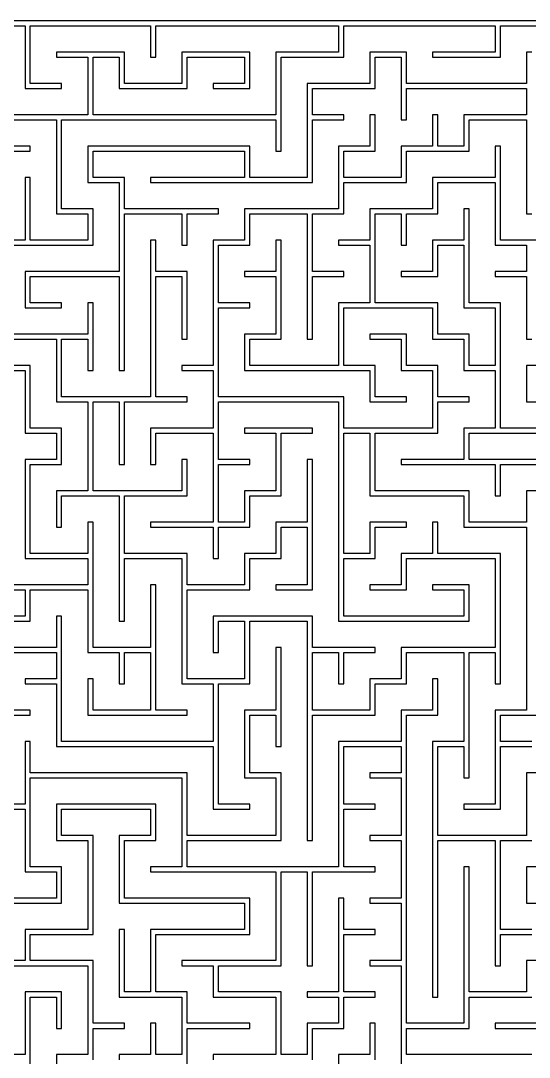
# Model space of a CAD drawing. Header units: millimetres. Extents: x 0 to 72.2, y 0 to 72.2.
# Drawn here: x 24.28 to 47.64, y 24.6 to 72.24 of the extents above; entities that cross this region are included whole.
import ezdxf

# ---------------------------------------------------------------- set-up
doc = ezdxf.new("R2010")
doc.units = ezdxf.units.MM
doc.layers.add('C18', color=7, linetype='CONTINUOUS', true_color=0x000000)

msp = doc.modelspace()

# ---------------------------------------------------------------- linework, layer by layer
at = {"layer": 'C18'}
for p, q in [((72.24, 72.24), (0, 72.24)), ((21.84, 72), (24.48, 72)), ((24.48, 72), (24.48, 69.12)), ((24.72, 69.36), (24.72, 72)), ((24.72, 72), (30.24, 72)), ((30.24, 72), (30.24, 70.56)), ((30.48, 70.56), (30.48, 72)), ((30.48, 72), (38.88, 72)), ((38.88, 72), (38.88, 70.8)), ((39.12, 70.56), (39.12, 72)), ((39.12, 72), (46.08, 72)), ((46.08, 72), (46.08, 70.8)), ((46.32, 70.56), (46.32, 72)), ((46.32, 72), (50.4, 72)), ((29.04, 70.8), (25.92, 70.8)), ((25.92, 70.8), (25.92, 70.56)), ((25.92, 70.56), (27.36, 70.56)), ((27.36, 70.56), (27.36, 67.92)), ((27.6, 67.92), (27.6, 70.56)), ((27.6, 70.56), (28.8, 70.56)), ((28.8, 70.56), (28.8, 69.12)), ((29.04, 69.36), (29.04, 70.8)), ((30.24, 70.56), (30.48, 70.56)), ((34.8, 70.8), (31.68, 70.8)), ((31.68, 70.8), (31.68, 69.36)), ((31.92, 69.12), (31.92, 70.56)), ((31.92, 70.56), (34.56, 70.56)), ((34.56, 70.56), (34.56, 69.36)), ((34.8, 69.12), (34.8, 70.8)), ((38.88, 70.8), (36, 70.8)), ((36, 70.8), (36, 67.92)), ((36.24, 66.24), (36.24, 70.56)), ((36.24, 70.56), (39.12, 70.56)), ((42, 70.8), (40.32, 70.8)), ((40.32, 70.8), (40.32, 69.36)), ((40.56, 69.12), (40.56, 70.56)), ((40.56, 70.56), (41.76, 70.56)), ((41.76, 70.56), (41.76, 67.68)), ((42, 69.36), (42, 70.8)), ((46.08, 70.8), (43.2, 70.8)), ((43.2, 70.8), (43.2, 70.56)), ((43.2, 70.56), (46.32, 70.56)), ((47.76, 70.8), (47.52, 70.8)), ((47.52, 70.8), (47.52, 69.36)), ((24.48, 69.12), (26.16, 69.12)), ((26.16, 69.36), (24.72, 69.36)), ((26.16, 69.12), (26.16, 69.36)), ((28.8, 69.12), (31.92, 69.12)), ((31.68, 69.36), (29.04, 69.36)), ((34.56, 69.36), (33.12, 69.36)), ((33.12, 69.36), (33.12, 69.12)), ((33.12, 69.12), (34.8, 69.12)), ((40.32, 69.36), (37.44, 69.36)), ((37.44, 69.36), (37.44, 65.04)), ((37.68, 67.92), (37.68, 69.12)), ((37.68, 69.12), (40.56, 69.12)), ((47.52, 69.36), (42, 69.36)), ((42, 67.68), (42, 69.12)), ((42, 69.12), (47.52, 69.12)), ((47.52, 69.12), (47.52, 67.92)), ((23.04, 67.68), (25.92, 67.68)), ((27.36, 67.92), (23.28, 67.92)), ((25.92, 67.68), (25.92, 63.36)), ((26.16, 63.6), (26.16, 67.68)), ((26.16, 67.68), (36, 67.68)), ((36, 67.92), (27.6, 67.92)), ((36, 67.68), (36, 66.24)), ((39.12, 67.92), (37.68, 67.92)), ((37.68, 64.8), (37.68, 67.68)), ((37.68, 67.68), (39.12, 67.68)), ((39.12, 67.68), (39.12, 67.92)), ((40.56, 67.92), (40.32, 67.92)), ((40.32, 67.92), (40.32, 66.48)), ((40.56, 66.24), (40.56, 67.92)), ((41.76, 67.68), (42, 67.68)), ((43.44, 67.92), (43.2, 67.92)), ((43.2, 67.92), (43.2, 66.48)), ((43.44, 66.48), (43.44, 67.92)), ((47.52, 67.92), (44.64, 67.92)), ((44.64, 67.92), (44.64, 66.48)), ((44.88, 66.24), (44.88, 67.68)), ((44.88, 67.68), (47.52, 67.68)), ((47.52, 67.68), (47.52, 63.36)), ((24.72, 66.48), (23.04, 66.48)), ((23.28, 66.24), (24.72, 66.24)), ((24.72, 66.24), (24.72, 66.48)), ((34.8, 66.48), (27.36, 66.48)), ((27.36, 66.48), (27.36, 64.8)), ((27.6, 65.04), (27.6, 66.24)), ((27.6, 66.24), (34.56, 66.24)), ((34.56, 66.24), (34.56, 65.04)), ((34.8, 65.04), (34.8, 66.48)), ((36, 66.24), (36.24, 66.24)), ((40.32, 66.48), (38.88, 66.48)), ((38.88, 66.48), (38.88, 63.6)), ((39.12, 65.04), (39.12, 66.24)), ((39.12, 66.24), (40.56, 66.24)), ((43.2, 66.48), (41.76, 66.48)), ((41.76, 66.48), (41.76, 65.04)), ((42, 64.8), (42, 66.24)), ((42, 66.24), (44.88, 66.24)), ((44.64, 66.48), (43.44, 66.48)), ((46.32, 66.48), (46.08, 66.48)), ((46.08, 66.48), (46.08, 65.04)), ((46.32, 62.16), (46.32, 66.48)), ((24.72, 65.04), (24.48, 65.04)), ((24.48, 65.04), (24.48, 62.16)), ((24.72, 62.16), (24.72, 65.04)), ((27.36, 64.8), (28.8, 64.8)), ((29.04, 65.04), (27.6, 65.04)), ((28.8, 64.8), (28.8, 60.72)), ((29.04, 63.6), (29.04, 65.04)), ((34.56, 65.04), (30.24, 65.04)), ((30.24, 65.04), (30.24, 64.8)), ((30.24, 64.8), (37.68, 64.8)), ((37.44, 65.04), (34.8, 65.04)), ((41.76, 65.04), (39.12, 65.04)), ((39.12, 63.36), (39.12, 64.8)), ((39.12, 64.8), (42, 64.8)), ((46.08, 65.04), (43.2, 65.04)), ((43.2, 65.04), (43.2, 63.6)), ((43.44, 63.36), (43.44, 64.8)), ((43.44, 64.8), (46.08, 64.8)), ((46.08, 64.8), (46.08, 61.92)), ((27.6, 63.6), (26.16, 63.6)), ((27.6, 61.92), (27.6, 63.6)), ((33.36, 63.6), (29.04, 63.6)), ((33.36, 63.36), (33.36, 63.6)), ((38.88, 63.6), (34.56, 63.6)), ((34.56, 63.6), (34.56, 62.16)), ((43.2, 63.6), (40.32, 63.6)), ((40.32, 63.6), (40.32, 62.16)), ((44.88, 63.6), (44.64, 63.6)), ((44.64, 63.6), (44.64, 62.16)), ((44.88, 59.28), (44.88, 63.6)), ((25.92, 63.36), (27.36, 63.36)), ((27.36, 63.36), (27.36, 62.16)), ((29.04, 56.16), (29.04, 63.36)), ((29.04, 63.36), (31.68, 63.36)), ((31.68, 63.36), (31.68, 61.92)), ((31.92, 61.92), (31.92, 63.36)), ((31.92, 63.36), (33.36, 63.36)), ((34.8, 61.92), (34.8, 63.36)), ((34.8, 63.36), (37.44, 63.36)), ((37.44, 63.36), (37.44, 57.6)), ((37.68, 60.72), (37.68, 63.36)), ((37.68, 63.36), (39.12, 63.36)), ((40.56, 59.28), (40.56, 63.36)), ((40.56, 63.36), (41.76, 63.36)), ((41.76, 63.36), (41.76, 61.92)), ((42, 61.92), (42, 63.36)), ((42, 63.36), (43.44, 63.36)), ((47.52, 63.36), (47.76, 63.36)), ((24.48, 62.16), (23.04, 62.16)), ((27.36, 62.16), (24.72, 62.16)), ((30.48, 62.16), (30.24, 62.16)), ((30.24, 62.16), (30.24, 54.96)), ((30.48, 60.72), (30.48, 62.16)), ((34.56, 62.16), (33.12, 62.16)), ((33.12, 62.16), (33.12, 56.4)), ((36.24, 62.16), (36, 62.16)), ((36, 62.16), (36, 60.72)), ((36.24, 57.6), (36.24, 62.16)), ((40.32, 62.16), (38.88, 62.16)), ((38.88, 62.16), (38.88, 61.92)), ((44.64, 62.16), (43.2, 62.16)), ((43.2, 62.16), (43.2, 60.72)), ((48.96, 62.16), (46.32, 62.16)), ((23.28, 61.92), (27.6, 61.92)), ((31.68, 61.92), (31.92, 61.92)), ((33.36, 59.28), (33.36, 61.92)), ((33.36, 61.92), (34.8, 61.92)), ((38.88, 61.92), (40.32, 61.92)), ((40.32, 61.92), (40.32, 59.28)), ((41.76, 61.92), (42, 61.92)), ((43.44, 60.48), (43.44, 61.92)), ((43.44, 61.92), (44.64, 61.92)), ((44.64, 61.92), (44.64, 59.04)), ((46.08, 61.92), (47.52, 61.92)), ((47.52, 61.92), (47.52, 60.72)), ((28.8, 60.72), (24.48, 60.72)), ((24.48, 60.72), (24.48, 59.04)), ((31.92, 60.72), (30.48, 60.72)), ((31.92, 57.6), (31.92, 60.72)), ((36, 60.72), (34.56, 60.72)), ((34.56, 60.72), (34.56, 60.48)), ((39.12, 60.72), (37.68, 60.72)), ((39.12, 60.48), (39.12, 60.72)), ((43.2, 60.72), (41.76, 60.72)), ((41.76, 60.72), (41.76, 60.48)), ((47.52, 60.72), (46.08, 60.72)), ((46.08, 60.72), (46.08, 60.48)), ((24.72, 59.28), (24.72, 60.48)), ((24.72, 60.48), (28.8, 60.48)), ((28.8, 60.48), (28.8, 56.16)), ((30.48, 54.96), (30.48, 60.48)), ((30.48, 60.48), (31.68, 60.48)), ((31.68, 60.48), (31.68, 57.6)), ((34.56, 60.48), (36, 60.48)), ((36, 60.48), (36, 57.84)), ((37.68, 57.6), (37.68, 60.48)), ((37.68, 60.48), (39.12, 60.48)), ((41.76, 60.48), (43.44, 60.48)), ((46.08, 60.48), (47.52, 60.48)), ((47.52, 60.48), (47.52, 57.6)), ((26.16, 59.28), (24.72, 59.28)), ((26.16, 59.04), (26.16, 59.28)), ((27.6, 59.28), (27.36, 59.28)), ((27.36, 59.28), (27.36, 57.84)), ((27.6, 56.16), (27.6, 59.28)), ((34.8, 59.28), (33.36, 59.28)), ((34.8, 59.04), (34.8, 59.28)), ((40.32, 59.28), (38.88, 59.28)), ((38.88, 59.28), (38.88, 56.4)), ((43.44, 59.28), (40.56, 59.28)), ((43.44, 57.84), (43.44, 59.28)), ((46.32, 59.28), (44.88, 59.28)), ((46.32, 53.52), (46.32, 59.28)), ((24.48, 59.04), (26.16, 59.04)), ((33.36, 54.96), (33.36, 59.04)), ((33.36, 59.04), (34.8, 59.04)), ((39.12, 56.4), (39.12, 59.04)), ((39.12, 59.04), (43.2, 59.04)), ((43.2, 59.04), (43.2, 57.6)), ((44.64, 59.04), (46.08, 59.04)), ((46.08, 59.04), (46.08, 56.4)), ((27.36, 57.84), (21.84, 57.84)), ((36, 57.84), (34.56, 57.84)), ((34.56, 57.84), (34.56, 56.16)), ((42, 57.84), (40.32, 57.84)), ((40.32, 57.84), (40.32, 57.6)), ((42, 56.4), (42, 57.84)), ((44.88, 57.84), (43.44, 57.84)), ((44.88, 56.4), (44.88, 57.84)), ((21.6, 57.6), (25.92, 57.6)), ((25.92, 57.6), (25.92, 54.72)), ((26.16, 54.96), (26.16, 57.6)), ((26.16, 57.6), (27.36, 57.6)), ((27.36, 57.6), (27.36, 56.16)), ((31.68, 57.6), (31.92, 57.6)), ((34.8, 56.4), (34.8, 57.6)), ((34.8, 57.6), (36.24, 57.6)), ((37.44, 57.6), (37.68, 57.6)), ((40.32, 57.6), (41.76, 57.6)), ((41.76, 57.6), (41.76, 56.16)), ((43.2, 57.6), (44.64, 57.6)), ((44.64, 57.6), (44.64, 56.16)), ((47.52, 57.6), (47.76, 57.6)), ((24.72, 56.4), (18.96, 56.4)), ((24.72, 53.52), (24.72, 56.4)), ((33.12, 56.4), (31.68, 56.4)), ((31.68, 56.4), (31.68, 56.16)), ((38.88, 56.4), (34.8, 56.4)), ((40.56, 56.4), (39.12, 56.4)), ((40.56, 54.96), (40.56, 56.4)), ((43.44, 56.4), (42, 56.4)), ((43.44, 54.96), (43.44, 56.4)), ((46.08, 56.4), (44.88, 56.4)), ((48.96, 56.4), (47.52, 56.4)), ((47.52, 56.4), (47.52, 54.72)), ((23.28, 56.16), (24.48, 56.16)), ((24.48, 56.16), (24.48, 53.28)), ((27.36, 56.16), (27.6, 56.16)), ((28.8, 56.16), (29.04, 56.16)), ((31.68, 56.16), (33.12, 56.16)), ((33.12, 56.16), (33.12, 53.52)), ((34.56, 56.16), (40.32, 56.16)), ((40.32, 56.16), (40.32, 54.72)), ((41.76, 56.16), (43.2, 56.16)), ((43.2, 56.16), (43.2, 53.52)), ((44.64, 56.16), (46.08, 56.16)), ((46.08, 56.16), (46.08, 53.52)), ((30.24, 54.96), (26.16, 54.96)), ((31.92, 54.96), (30.48, 54.96)), ((31.92, 54.72), (31.92, 54.96)), ((39.12, 54.96), (33.36, 54.96)), ((39.12, 53.52), (39.12, 54.96)), ((42, 54.96), (40.56, 54.96)), ((42, 54.72), (42, 54.96)), ((44.88, 54.96), (43.44, 54.96)), ((44.88, 54.72), (44.88, 54.96)), ((25.92, 54.72), (27.36, 54.72)), ((27.36, 54.72), (27.36, 50.64)), ((27.6, 50.64), (27.6, 54.72)), ((27.6, 54.72), (28.8, 54.72)), ((28.8, 54.72), (28.8, 51.84)), ((29.04, 51.84), (29.04, 54.72)), ((29.04, 54.72), (31.92, 54.72)), ((33.36, 52.08), (33.36, 54.72)), ((33.36, 54.72), (38.88, 54.72)), ((38.88, 54.72), (38.88, 44.64)), ((40.32, 54.72), (42, 54.72)), ((43.44, 53.28), (43.44, 54.72)), ((43.44, 54.72), (44.88, 54.72)), ((47.52, 54.72), (49.2, 54.72)), ((26.16, 53.52), (24.72, 53.52)), ((26.16, 51.84), (26.16, 53.52)), ((33.12, 53.52), (30.24, 53.52)), ((30.24, 53.52), (30.24, 51.84)), ((37.68, 53.52), (34.56, 53.52)), ((34.56, 53.52), (34.56, 53.28)), ((37.68, 53.28), (37.68, 53.52)), ((43.2, 53.52), (39.12, 53.52)), ((46.08, 53.52), (44.64, 53.52)), ((44.64, 53.52), (44.64, 52.08)), ((50.4, 53.52), (46.32, 53.52)), ((24.48, 53.28), (25.92, 53.28)), ((25.92, 53.28), (25.92, 52.08)), ((30.48, 51.84), (30.48, 53.28)), ((30.48, 53.28), (33.12, 53.28)), ((33.12, 53.28), (33.12, 49.2)), ((34.56, 53.28), (36, 53.28)), ((36, 53.28), (36, 50.64)), ((36.24, 50.4), (36.24, 53.28)), ((36.24, 53.28), (37.68, 53.28)), ((39.12, 47.76), (39.12, 53.28)), ((39.12, 53.28), (40.32, 53.28)), ((40.32, 53.28), (40.32, 50.4)), ((40.56, 50.64), (40.56, 53.28)), ((40.56, 53.28), (43.44, 53.28)), ((44.88, 52.08), (44.88, 53.28)), ((44.88, 53.28), (50.64, 53.28)), ((25.92, 52.08), (24.48, 52.08)), ((24.48, 52.08), (24.48, 47.52)), ((31.92, 52.08), (31.68, 52.08)), ((31.68, 52.08), (31.68, 50.64)), ((31.92, 50.4), (31.92, 52.08)), ((34.8, 52.08), (33.36, 52.08)), ((34.8, 51.84), (34.8, 52.08)), ((37.68, 52.08), (37.44, 52.08)), ((37.44, 52.08), (37.44, 49.2)), ((37.68, 46.08), (37.68, 52.08)), ((44.64, 52.08), (41.76, 52.08)), ((41.76, 52.08), (41.76, 51.84)), ((50.64, 52.08), (44.88, 52.08)), ((24.72, 47.76), (24.72, 51.84)), ((24.72, 51.84), (26.16, 51.84)), ((28.8, 51.84), (29.04, 51.84)), ((30.24, 51.84), (30.48, 51.84)), ((33.36, 49.2), (33.36, 51.84)), ((33.36, 51.84), (34.8, 51.84)), ((41.76, 51.84), (46.08, 51.84)), ((46.08, 51.84), (46.08, 50.4)), ((46.32, 50.4), (46.32, 51.84)), ((46.32, 51.84), (50.4, 51.84)), ((27.36, 50.64), (25.92, 50.64)), ((25.92, 50.64), (25.92, 48.96)), ((31.68, 50.64), (27.6, 50.64)), ((36, 50.64), (34.56, 50.64)), ((34.56, 50.64), (34.56, 49.2)), ((44.88, 50.64), (40.56, 50.64)), ((44.88, 49.2), (44.88, 50.64)), ((49.2, 50.64), (47.52, 50.64)), ((47.52, 50.64), (47.52, 49.2)), ((26.16, 48.96), (26.16, 50.4)), ((26.16, 50.4), (28.8, 50.4)), ((28.8, 50.4), (28.8, 44.64)), ((29.04, 47.76), (29.04, 50.4)), ((29.04, 50.4), (31.92, 50.4)), ((34.8, 48.96), (34.8, 50.4)), ((34.8, 50.4), (36.24, 50.4)), ((40.32, 50.4), (44.64, 50.4)), ((44.64, 50.4), (44.64, 48.96)), ((46.08, 50.4), (46.32, 50.4)), ((27.6, 49.2), (27.36, 49.2)), ((27.36, 49.2), (27.36, 47.76)), ((27.6, 43.44), (27.6, 49.2)), ((33.12, 49.2), (30.24, 49.2)), ((30.24, 49.2), (30.24, 48.96)), ((34.56, 49.2), (33.36, 49.2)), ((37.44, 49.2), (36, 49.2)), ((36, 49.2), (36, 47.76)), ((42, 49.2), (40.32, 49.2)), ((40.32, 49.2), (40.32, 47.76)), ((42, 48.96), (42, 49.2)), ((43.44, 49.2), (43.2, 49.2)), ((43.2, 49.2), (43.2, 47.76)), ((43.44, 47.76), (43.44, 49.2)), ((47.52, 49.2), (44.88, 49.2)), ((25.92, 48.96), (26.16, 48.96)), ((30.24, 48.96), (33.12, 48.96)), ((33.12, 48.96), (33.12, 47.52)), ((33.36, 47.52), (33.36, 48.96)), ((33.36, 48.96), (34.8, 48.96)), ((36.24, 47.52), (36.24, 48.96)), ((36.24, 48.96), (37.44, 48.96)), ((37.44, 48.96), (37.44, 46.32)), ((40.56, 47.52), (40.56, 48.96)), ((40.56, 48.96), (42, 48.96)), ((44.64, 48.96), (47.52, 48.96)), ((47.52, 48.96), (47.52, 40.56)), ((27.36, 47.76), (24.72, 47.76)), ((31.92, 47.76), (29.04, 47.76)), ((31.92, 46.32), (31.92, 47.76)), ((36, 47.76), (34.56, 47.76)), ((34.56, 47.76), (34.56, 46.32)), ((40.32, 47.76), (39.12, 47.76)), ((43.2, 47.76), (41.76, 47.76)), ((41.76, 47.76), (41.76, 46.32)), ((46.32, 47.76), (43.44, 47.76)), ((46.32, 41.76), (46.32, 47.76)), ((24.48, 47.52), (27.36, 47.52)), ((27.36, 47.52), (27.36, 46.32)), ((29.04, 44.64), (29.04, 47.52)), ((29.04, 47.52), (31.68, 47.52)), ((31.68, 47.52), (31.68, 41.76)), ((33.12, 47.52), (33.36, 47.52)), ((34.8, 46.08), (34.8, 47.52)), ((34.8, 47.52), (36.24, 47.52)), ((39.12, 44.88), (39.12, 47.52)), ((39.12, 47.52), (40.56, 47.52)), ((42, 46.08), (42, 47.52)), ((42, 47.52), (46.08, 47.52)), ((46.08, 47.52), (46.08, 43.44)), ((27.36, 46.32), (21.6, 46.32)), ((30.48, 46.32), (30.24, 46.32)), ((30.24, 46.32), (30.24, 43.44)), ((30.48, 40.56), (30.48, 46.32)), ((34.56, 46.32), (31.92, 46.32)), ((37.44, 46.32), (36, 46.32)), ((36, 46.32), (36, 46.08)), ((41.76, 46.32), (40.32, 46.32)), ((40.32, 46.32), (40.32, 46.08)), ((44.88, 46.32), (43.2, 46.32)), ((43.2, 46.32), (43.2, 46.08)), ((44.88, 44.64), (44.88, 46.32)), ((21.6, 46.08), (24.48, 46.08)), ((24.48, 46.08), (24.48, 44.88)), ((24.72, 44.64), (24.72, 46.08)), ((24.72, 46.08), (27.36, 46.08)), ((27.36, 46.08), (27.36, 43.2)), ((31.92, 42), (31.92, 46.08)), ((31.92, 46.08), (34.8, 46.08)), ((36, 46.08), (37.68, 46.08)), ((40.32, 46.08), (42, 46.08)), ((43.2, 46.08), (44.64, 46.08)), ((44.64, 46.08), (44.64, 44.88)), ((24.48, 44.88), (20.4, 44.88)), ((26.16, 44.88), (25.92, 44.88)), ((25.92, 44.88), (25.92, 43.44)), ((26.16, 39.12), (26.16, 44.88)), ((37.68, 44.88), (33.12, 44.88)), ((33.12, 44.88), (33.12, 43.2)), ((37.68, 43.44), (37.68, 44.88)), ((44.64, 44.88), (39.12, 44.88)), ((20.16, 44.64), (24.72, 44.64)), ((28.8, 44.64), (29.04, 44.64)), ((33.36, 43.2), (33.36, 44.64)), ((33.36, 44.64), (34.56, 44.64)), ((34.56, 44.64), (34.56, 42)), ((34.8, 41.76), (34.8, 44.64)), ((34.8, 44.64), (37.44, 44.64)), ((37.44, 44.64), (37.44, 34.56)), ((38.88, 44.64), (44.88, 44.64)), ((25.92, 43.44), (18.96, 43.44)), ((30.24, 43.44), (27.6, 43.44)), ((36.24, 43.44), (36, 43.44)), ((36, 43.44), (36, 40.56)), ((36.24, 38.88), (36.24, 43.44)), ((40.56, 43.44), (37.68, 43.44)), ((40.56, 43.2), (40.56, 43.44)), ((46.08, 43.44), (41.76, 43.44)), ((41.76, 43.44), (41.76, 42)), ((21.84, 43.2), (25.92, 43.2)), ((25.92, 43.2), (25.92, 42)), ((27.36, 43.2), (28.8, 43.2)), ((28.8, 43.2), (28.8, 41.76)), ((29.04, 41.76), (29.04, 43.2)), ((29.04, 43.2), (30.24, 43.2)), ((30.24, 43.2), (30.24, 40.56)), ((33.12, 43.2), (33.36, 43.2)), ((37.68, 40.56), (37.68, 43.2)), ((37.68, 43.2), (38.88, 43.2)), ((38.88, 43.2), (38.88, 41.76)), ((39.12, 41.76), (39.12, 43.2)), ((39.12, 43.2), (40.56, 43.2)), ((42, 41.76), (42, 43.2)), ((42, 43.2), (44.64, 43.2)), ((44.64, 43.2), (44.64, 39.12)), ((44.88, 37.44), (44.88, 43.2)), ((44.88, 43.2), (46.08, 43.2)), ((46.08, 43.2), (46.08, 41.76)), ((25.92, 42), (24.48, 42)), ((24.48, 42), (24.48, 41.76)), ((27.6, 42), (27.36, 42)), ((27.36, 42), (27.36, 40.32)), ((27.6, 40.56), (27.6, 42)), ((34.56, 42), (31.92, 42)), ((41.76, 42), (40.32, 42)), ((40.32, 42), (40.32, 40.56)), ((43.44, 42), (43.2, 42)), ((43.2, 42), (43.2, 40.56)), ((43.44, 40.32), (43.44, 42)), ((24.48, 41.76), (25.92, 41.76)), ((25.92, 41.76), (25.92, 38.88)), ((28.8, 41.76), (29.04, 41.76)), ((31.68, 41.76), (33.12, 41.76)), ((33.12, 41.76), (33.12, 39.12)), ((33.36, 36.24), (33.36, 41.76)), ((33.36, 41.76), (34.8, 41.76)), ((38.88, 41.76), (39.12, 41.76)), ((40.56, 40.32), (40.56, 41.76)), ((40.56, 41.76), (42, 41.76)), ((46.08, 41.76), (46.32, 41.76)), ((24.72, 40.56), (23.28, 40.56)), ((24.72, 40.32), (24.72, 40.56)), ((30.24, 40.56), (27.6, 40.56)), ((31.92, 40.56), (30.48, 40.56)), ((31.92, 40.32), (31.92, 40.56)), ((36, 40.56), (34.56, 40.56)), ((34.56, 40.56), (34.56, 37.44)), ((40.32, 40.56), (37.68, 40.56)), ((43.2, 40.56), (41.76, 40.56)), ((41.76, 40.56), (41.76, 39.12)), ((47.52, 40.56), (46.08, 40.56)), ((46.08, 40.56), (46.08, 36.24)), ((23.28, 40.32), (24.72, 40.32)), ((27.36, 40.32), (31.92, 40.32)), ((34.8, 37.68), (34.8, 40.32)), ((34.8, 40.32), (36, 40.32)), ((36, 40.32), (36, 38.88)), ((37.68, 34.56), (37.68, 40.32)), ((37.68, 40.32), (40.56, 40.32)), ((42, 26.16), (42, 40.32)), ((42, 40.32), (43.44, 40.32)), ((46.32, 39.12), (46.32, 40.32)), ((46.32, 40.32), (50.64, 40.32)), ((24.72, 39.12), (24.48, 39.12)), ((24.48, 39.12), (24.48, 36.24)), ((24.72, 37.68), (24.72, 39.12)), ((33.12, 39.12), (26.16, 39.12)), ((41.76, 39.12), (38.88, 39.12)), ((38.88, 39.12), (38.88, 33.36)), ((44.64, 39.12), (43.2, 39.12)), ((43.2, 39.12), (43.2, 27.36)), ((47.76, 39.12), (46.32, 39.12)), ((25.92, 38.88), (33.12, 38.88)), ((33.12, 38.88), (33.12, 36)), ((36, 38.88), (36.24, 38.88)), ((39.12, 36.24), (39.12, 38.88)), ((39.12, 38.88), (41.76, 38.88)), ((41.76, 38.88), (41.76, 37.68)), ((43.44, 34.8), (43.44, 38.88)), ((43.44, 38.88), (44.64, 38.88)), ((44.64, 38.88), (44.64, 37.44)), ((46.32, 36), (46.32, 38.88)), ((46.32, 38.88), (47.76, 38.88)), ((31.92, 37.68), (24.72, 37.68)), ((31.92, 34.8), (31.92, 37.68)), ((36.24, 37.68), (34.8, 37.68)), ((36.24, 34.56), (36.24, 37.68)), ((41.76, 37.68), (40.32, 37.68)), ((40.32, 37.68), (40.32, 37.44)), ((48.96, 37.68), (47.52, 37.68)), ((47.52, 37.68), (47.52, 34.8)), ((24.72, 33.36), (24.72, 37.44)), ((24.72, 37.44), (31.68, 37.44)), ((31.68, 37.44), (31.68, 33.36)), ((34.56, 37.44), (36, 37.44)), ((36, 37.44), (36, 34.8)), ((40.32, 37.44), (41.76, 37.44)), ((41.76, 37.44), (41.76, 34.8)), ((44.64, 37.44), (44.88, 37.44)), ((24.48, 36.24), (21.6, 36.24)), ((30.48, 36.24), (25.92, 36.24)), ((25.92, 36.24), (25.92, 34.56)), ((30.48, 34.56), (30.48, 36.24)), ((34.8, 36.24), (33.36, 36.24)), ((34.8, 36), (34.8, 36.24)), ((40.56, 36.24), (39.12, 36.24)), ((40.56, 36), (40.56, 36.24)), ((46.08, 36.24), (44.64, 36.24)), ((44.64, 36.24), (44.64, 36)), ((21.6, 36), (24.48, 36)), ((24.48, 36), (24.48, 33.12)), ((26.16, 34.8), (26.16, 36)), ((26.16, 36), (30.24, 36)), ((30.24, 36), (30.24, 34.8)), ((33.12, 36), (34.8, 36)), ((39.12, 33.36), (39.12, 36)), ((39.12, 36), (40.56, 36)), ((44.64, 36), (46.32, 36)), ((27.6, 34.8), (26.16, 34.8)), ((27.6, 30.24), (27.6, 34.8)), ((30.24, 34.8), (28.8, 34.8)), ((28.8, 34.8), (28.8, 31.68)), ((36, 34.8), (31.92, 34.8)), ((41.76, 34.8), (40.32, 34.8)), ((40.32, 34.8), (40.32, 34.56)), ((47.52, 34.8), (43.44, 34.8)), ((25.92, 34.56), (27.36, 34.56)), ((27.36, 34.56), (27.36, 30.48)), ((29.04, 31.92), (29.04, 34.56)), ((29.04, 34.56), (30.48, 34.56)), ((31.92, 33.36), (31.92, 34.56)), ((31.92, 34.56), (36.24, 34.56)), ((37.44, 34.56), (37.68, 34.56)), ((40.32, 34.56), (41.76, 34.56)), ((41.76, 34.56), (41.76, 31.92)), ((43.44, 27.36), (43.44, 34.56)), ((43.44, 34.56), (46.08, 34.56)), ((46.08, 34.56), (46.08, 28.8)), ((46.32, 30.48), (46.32, 34.56)), ((46.32, 34.56), (47.76, 34.56)), ((26.16, 33.36), (24.72, 33.36)), ((26.16, 31.68), (26.16, 33.36)), ((31.68, 33.36), (30.24, 33.36)), ((30.24, 33.36), (30.24, 33.12)), ((38.88, 33.36), (31.92, 33.36)), ((40.56, 33.36), (39.12, 33.36)), ((40.56, 33.12), (40.56, 33.36)), ((44.88, 33.36), (44.64, 33.36)), ((44.64, 33.36), (44.64, 26.16)), ((44.88, 27.6), (44.88, 33.36)), ((48.96, 33.36), (47.52, 33.36)), ((47.52, 33.36), (47.52, 31.68)), ((24.48, 33.12), (25.92, 33.12)), ((25.92, 33.12), (25.92, 31.92)), ((30.24, 33.12), (36, 33.12)), ((36, 33.12), (36, 29.04)), ((36.24, 28.8), (36.24, 33.12)), ((36.24, 33.12), (37.44, 33.12)), ((37.44, 33.12), (37.44, 28.8)), ((37.68, 28.8), (37.68, 33.12)), ((37.68, 33.12), (40.56, 33.12)), ((25.92, 31.92), (23.28, 31.92)), ((34.8, 31.92), (29.04, 31.92)), ((34.8, 30.24), (34.8, 31.92)), ((39.12, 31.92), (38.88, 31.92)), ((38.88, 31.92), (38.88, 27.6)), ((39.12, 30.48), (39.12, 31.92)), ((41.76, 31.92), (40.32, 31.92)), ((40.32, 31.92), (40.32, 31.68)), ((23.28, 31.68), (26.16, 31.68)), ((28.8, 31.68), (34.56, 31.68)), ((34.56, 31.68), (34.56, 30.48)), ((40.32, 31.68), (41.76, 31.68)), ((41.76, 31.68), (41.76, 29.04)), ((47.52, 31.68), (48.96, 31.68)), ((27.36, 30.48), (24.48, 30.48)), ((24.48, 30.48), (24.48, 29.04)), ((24.72, 29.04), (24.72, 30.24)), ((24.72, 30.24), (27.6, 30.24)), ((29.04, 30.48), (28.8, 30.48)), ((28.8, 30.48), (28.8, 27.36)), ((29.04, 27.6), (29.04, 30.48)), ((34.56, 30.48), (30.24, 30.48)), ((30.24, 30.48), (30.24, 27.6)), ((30.48, 27.6), (30.48, 30.24)), ((30.48, 30.24), (34.8, 30.24)), ((40.56, 30.48), (39.12, 30.48)), ((39.12, 27.6), (39.12, 30.24)), ((39.12, 30.24), (40.56, 30.24)), ((40.56, 30.24), (40.56, 30.48)), ((47.76, 30.48), (46.32, 30.48)), ((46.32, 28.8), (46.32, 30.24)), ((46.32, 30.24), (47.76, 30.24)), ((24.48, 29.04), (23.04, 29.04)), ((23.28, 28.8), (27.36, 28.8)), ((27.6, 29.04), (24.72, 29.04)), ((27.36, 28.8), (27.36, 24.72)), ((27.6, 26.16), (27.6, 29.04)), ((36, 29.04), (31.68, 29.04)), ((31.68, 29.04), (31.68, 28.8)), ((31.68, 28.8), (33.12, 28.8)), ((33.12, 28.8), (33.12, 27.36)), ((33.36, 27.6), (33.36, 28.8)), ((33.36, 28.8), (36.24, 28.8)), ((37.44, 28.8), (37.68, 28.8)), ((41.76, 29.04), (40.32, 29.04)), ((40.32, 29.04), (40.32, 28.8)), ((40.32, 28.8), (41.76, 28.8)), ((41.76, 28.8), (41.76, 23.28)), ((46.08, 28.8), (46.32, 28.8)), ((48.96, 29.04), (47.52, 29.04)), ((47.52, 29.04), (47.52, 27.6)), ((26.16, 27.6), (24.48, 27.6)), ((24.48, 27.6), (24.48, 24.72)), ((24.72, 18.96), (24.72, 27.36)), ((24.72, 27.36), (25.92, 27.36)), ((25.92, 27.36), (25.92, 25.92)), ((26.16, 25.92), (26.16, 27.6)), ((28.8, 27.36), (31.68, 27.36)), ((30.24, 27.6), (29.04, 27.6)), ((31.92, 27.6), (30.48, 27.6)), ((31.68, 27.36), (31.68, 24.72)), ((31.92, 26.16), (31.92, 27.6)), ((33.12, 27.36), (36, 27.36)), ((36.24, 27.6), (33.36, 27.6)), ((36, 27.36), (36, 24.72)), ((36.24, 24.72), (36.24, 27.6)), ((38.88, 27.6), (37.44, 27.6)), ((37.44, 27.6), (37.44, 27.36)), ((37.44, 27.36), (38.88, 27.36)), ((38.88, 27.36), (38.88, 26.16)), ((40.56, 27.6), (39.12, 27.6)), ((39.12, 25.92), (39.12, 27.36)), ((39.12, 27.36), (40.56, 27.36)), ((40.56, 27.36), (40.56, 27.6)), ((43.2, 27.36), (43.44, 27.36)), ((47.52, 27.6), (44.88, 27.6)), ((44.88, 25.92), (44.88, 27.36)), ((44.88, 27.36), (47.76, 27.36)), ((25.92, 25.92), (26.16, 25.92)), ((29.04, 26.16), (27.6, 26.16)), ((27.6, 24.48), (27.6, 25.92)), ((27.6, 25.92), (29.04, 25.92)), ((29.04, 25.92), (29.04, 26.16)), ((30.48, 26.16), (30.24, 26.16)), ((30.24, 26.16), (30.24, 24.72)), ((30.48, 24.72), (30.48, 26.16)), ((34.8, 26.16), (31.92, 26.16)), ((31.92, 23.28), (31.92, 25.92)), ((31.92, 25.92), (34.8, 25.92)), ((34.8, 25.92), (34.8, 26.16)), ((38.88, 26.16), (37.44, 26.16)), ((37.44, 26.16), (37.44, 24.72)), ((37.68, 24.48), (37.68, 25.92)), ((37.68, 25.92), (39.12, 25.92)), ((40.56, 26.16), (40.32, 26.16)), ((40.32, 26.16), (40.32, 24.72)), ((40.56, 24.48), (40.56, 26.16)), ((44.64, 26.16), (42, 26.16)), ((42, 24.72), (42, 25.92)), ((42, 25.92), (44.88, 25.92)), ((48.96, 26.16), (46.08, 26.16)), ((46.08, 26.16), (46.08, 25.92)), ((46.08, 25.92), (48.96, 25.92)), ((24.48, 24.72), (21.84, 24.72)), ((27.36, 24.72), (25.92, 24.72)), ((25.92, 24.72), (25.92, 20.16)), ((30.24, 24.72), (28.8, 24.72)), ((28.8, 24.72), (28.8, 24.48)), ((31.68, 24.72), (30.48, 24.72)), ((36, 24.72), (33.12, 24.72)), ((33.12, 24.72), (33.12, 24.48)), ((37.44, 24.72), (36.24, 24.72)), ((40.32, 24.72), (38.88, 24.72)), ((38.88, 24.72), (38.88, 23.28)), ((47.76, 24.72), (42, 24.72))]:
    msp.add_line(p, q, dxfattribs=at)

doc.saveas('drawing.dxf')
